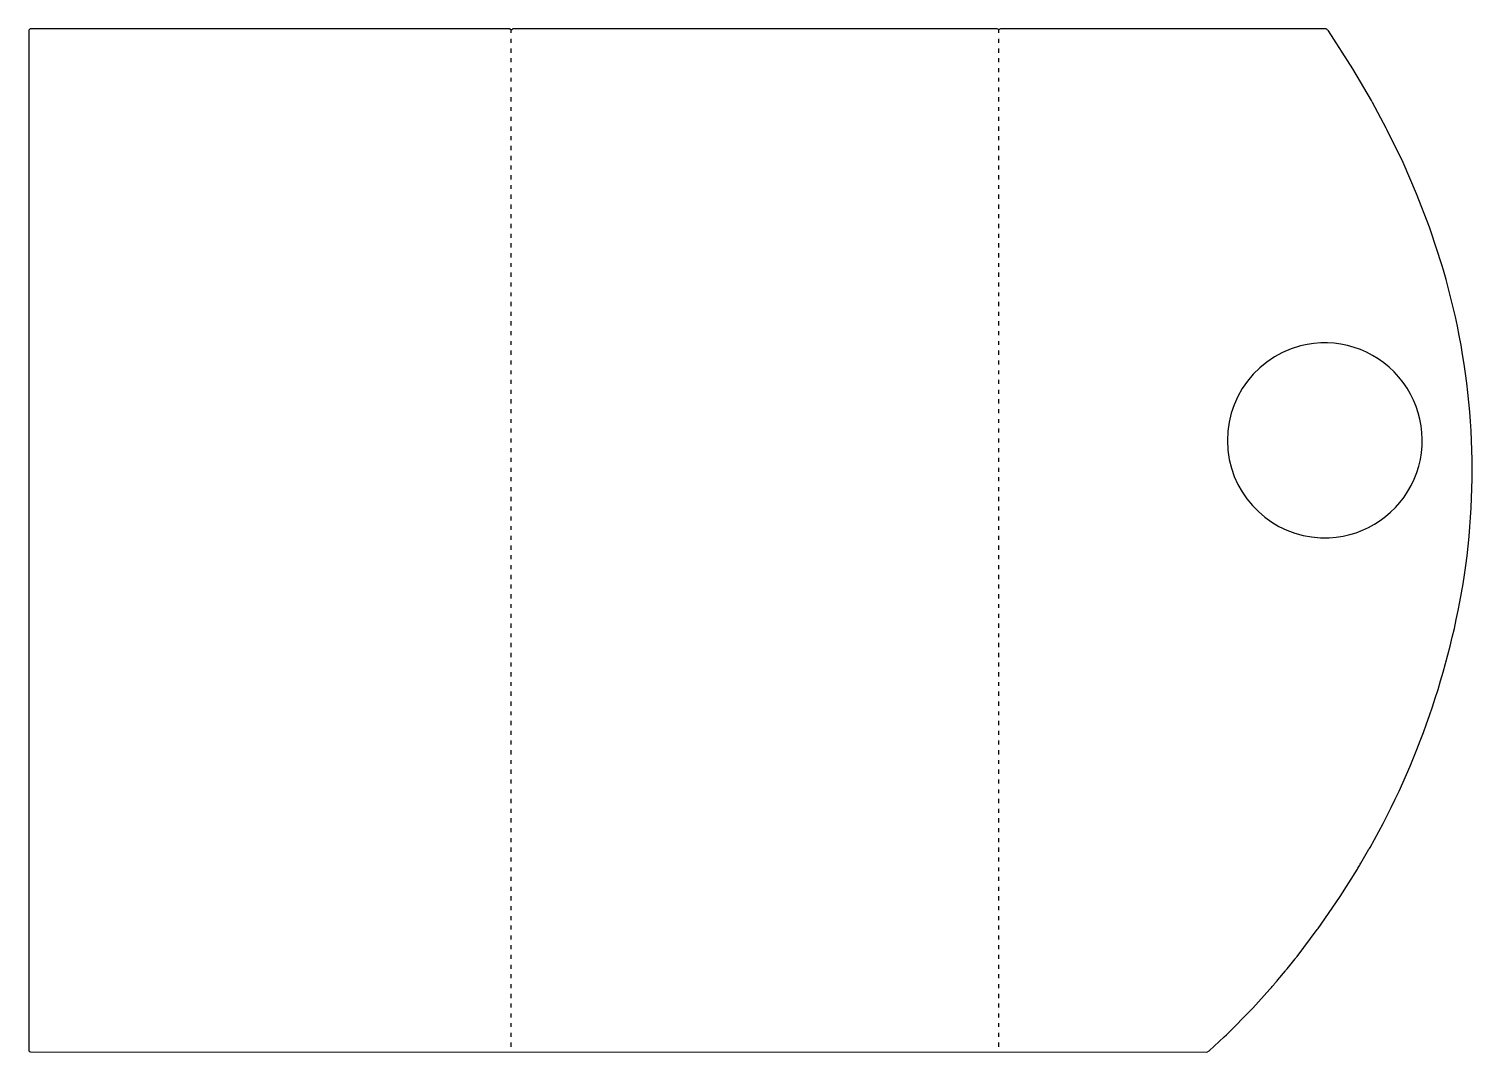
# Model space of a CAD drawing. Extents: x 403 to 3900, y 288 to 2769.
import ezdxf

# ---------------------------------------------------------------- set-up
doc = ezdxf.new("R2010")
doc.units = 0
doc.layers.get('0').update_dxf_attribs({"linetype": 'CONTINUOUS'})

msp = doc.modelspace()

# ---------------------------------------------------------------- linework, layer by layer
at = {"color": 7, "linetype": 'CONTINUOUS'}
for points in [[(3257, 288), (3262.9, 291.2), (3299, 325), (3305, 330), (3368, 394), (3369, 395), (3410, 441, 0.064905), (3417, 449), (3418, 450, 0.076982), (3423, 456, 0.064525), (3429, 463), (3447.8, 485.1, -0.098103), (3452, 490), (3471, 514, 0.184026), (3473, 517), (3475.8, 520.1), (3524.8, 585.1), (3527, 588), (3578.8, 663.1), (3580, 665), (3622.2, 731.9), (3623.2, 733.9, 0.065958), (3626.2, 738.9), (3628, 741, -0.129316), (3630.8, 746.1), (3650.2, 779.9, -0.06304), (3652.8, 784.1, 0.089979), (3881.6, 1445.1, 0.108233), (3830.4, 2184.1), (3826.6, 2196.9), (3800.2, 2278.1), (3796.7, 2287.9), (3765.7, 2368.9), (3732.7, 2444.9), (3693.8, 2524.9), (3692.2, 2528.1), (3658.8, 2590.8), (3656.2, 2595.1), (3611.2, 2672.1), (3552, 2764, 0.080555), (3546, 2769), (2757, 2769), (2755.9, 2768.2, -0.374448), (2749, 2769), (1576, 2769), (1573, 2767), (1571, 2767), (1568, 2769), (406, 2769), (403, 2766), (403, 291, 0.242625), (407, 288.5), (3257, 288)], [(3554, 1535, 1.106845), (3483.9, 2000.4, 0.396472), (3311.6, 1724.9, 0.369842), (3554, 1535)]]:
    msp.add_lwpolyline(points, format="xyb", dxfattribs=at)
for points in [[(1572, 2759), (1572, 2767)], [(2753, 2759), (2753, 2767)], [(1572, 2735), (1572, 2745)], [(2753, 2735), (2753, 2745)], [(1572, 2711), (1572, 2721)], [(1572, 2688), (1572, 2698)], [(2753, 2711), (2753, 2721)], [(2753, 2688), (2753, 2698)], [(1572, 2664), (1572, 2674)], [(2753, 2664), (2753, 2674)], [(1572, 2641), (1572, 2650)], [(1572, 2617), (1572, 2627)], [(2753, 2641), (2753, 2650)], [(2753, 2617), (2753, 2627)], [(1572, 2593), (1572, 2603)], [(2753, 2593), (2753, 2603)], [(1572, 2570), (1572, 2579)], [(1572, 2546), (1572, 2556)], [(2753, 2570), (2753, 2579)], [(2753, 2546), (2753, 2556)], [(1572, 2522), (1572, 2532)], [(2753, 2522), (2753, 2532)], [(1572, 2499), (1572, 2509)], [(1572, 2475), (1572, 2485)], [(2753, 2499), (2753, 2509)], [(2753, 2475), (2753, 2485)], [(1572, 2451), (1572, 2461)], [(2753, 2451), (2753, 2461)], [(1572, 2428), (1572, 2438)], [(1572, 2404), (1572, 2414)], [(2753, 2428), (2753, 2438)], [(2753, 2404), (2753, 2414)], [(1572, 2381), (1572, 2390)], [(2753, 2381), (2753, 2390)], [(1572, 2357), (1572, 2367)], [(2753, 2357), (2753, 2367)], [(1572, 2333), (1572, 2343)], [(1572, 2310), (1572, 2320)], [(2753, 2333), (2753, 2343)], [(2753, 2310), (2753, 2320)], [(1572, 2286), (1572, 2296)], [(2753, 2286), (2753, 2296)], [(1572, 2262), (1572, 2272)], [(1572, 2239), (1572, 2249)], [(2753, 2262), (2753, 2272)], [(2753, 2239), (2753, 2249)], [(1572, 2215), (1572, 2225)], [(2753, 2215), (2753, 2225)], [(1572, 2192), (1572, 2201)], [(1572, 2168), (1572, 2178)], [(2753, 2192), (2753, 2201)], [(2753, 2168), (2753, 2178)], [(1572, 2144), (1572, 2154)], [(2753, 2144), (2753, 2154)], [(1572, 2121), (1572, 2130)], [(1572, 2097), (1572, 2107)], [(2753, 2121), (2753, 2130)], [(2753, 2097), (2753, 2107)], [(1572, 2073), (1572, 2083)], [(2753, 2073), (2753, 2083)], [(1572, 2050), (1572, 2060)], [(1572, 2026), (1572, 2036)], [(2753, 2050), (2753, 2060)], [(2753, 2026), (2753, 2036)], [(1572, 2003), (1572, 2012)], [(2753, 2003), (2753, 2012)], [(1572, 1979), (1572, 1989)], [(1572, 1955), (1572, 1965)], [(2753, 1979), (2753, 1989)], [(2753, 1955), (2753, 1965)], [(1572, 1932), (1572, 1941)], [(2753, 1932), (2753, 1941)], [(1572, 1908), (1572, 1918)], [(1572, 1884), (1572, 1894)], [(2753, 1908), (2753, 1918)], [(2753, 1884), (2753, 1894)], [(1572, 1861), (1572, 1871)], [(2753, 1861), (2753, 1871)], [(1572, 1837), (1572, 1847)], [(1572, 1814), (1572, 1823)], [(2753, 1837), (2753, 1847)], [(2753, 1814), (2753, 1823)], [(1572, 1790), (1572, 1800)], [(2753, 1790), (2753, 1800)], [(1572, 1766), (1572, 1776)], [(1572, 1743), (1572, 1752)], [(2753, 1766), (2753, 1776)], [(2753, 1743), (2753, 1752)], [(1572, 1719), (1572, 1729)], [(2753, 1719), (2753, 1729)], [(1572, 1695), (1572, 1705)], [(1572, 1672), (1572, 1682)], [(2753, 1695), (2753, 1705)], [(2753, 1672), (2753, 1682)], [(1572, 1648), (1572, 1658)], [(2753, 1648), (2753, 1658)], [(1572, 1624), (1572, 1634)], [(1572, 1601), (1572, 1611)], [(2753, 1624), (2753, 1634)], [(2753, 1601), (2753, 1611)], [(1572, 1577), (1572, 1587)], [(2753, 1577), (2753, 1587)], [(1572, 1554), (1572, 1563)], [(1572, 1530), (1572, 1540)], [(2753, 1554), (2753, 1563)], [(2753, 1530), (2753, 1540)], [(1572, 1506), (1572, 1516)], [(2753, 1506), (2753, 1516)], [(1572, 1483), (1572, 1493)], [(1572, 1459), (1572, 1469)], [(2753, 1483), (2753, 1493)], [(2753, 1459), (2753, 1469)], [(1572, 1435), (1572, 1445)], [(2753, 1435), (2753, 1445)], [(1572, 1412), (1572, 1422)], [(2753, 1412), (2753, 1422)], [(1572, 1388), (1572, 1398)], [(1572, 1365), (1572, 1374)], [(2753, 1388), (2753, 1398)], [(2753, 1365), (2753, 1374)], [(1572, 1341), (1572, 1351)], [(2753, 1341), (2753, 1351)], [(1572, 1317), (1572, 1327)], [(1572, 1294), (1572, 1303)], [(2753, 1317), (2753, 1327)], [(2753, 1294), (2753, 1303)], [(1572, 1270), (1572, 1280)], [(2753, 1270), (2753, 1280)], [(1572, 1246), (1572, 1256)], [(1572, 1223), (1572, 1233)], [(2753, 1246), (2753, 1256)], [(2753, 1223), (2753, 1233)], [(1572, 1199), (1572, 1209)], [(2753, 1199), (2753, 1209)], [(1572, 1176), (1572, 1185)], [(1572, 1152), (1572, 1162)], [(2753, 1176), (2753, 1185)], [(2753, 1152), (2753, 1162)], [(1572, 1128), (1572, 1138)], [(2753, 1128), (2753, 1138)], [(1572, 1105), (1572, 1114)], [(1572, 1081), (1572, 1091)], [(2753, 1105), (2753, 1114)], [(2753, 1081), (2753, 1091)], [(1572, 1057), (1572, 1067)], [(2753, 1057), (2753, 1067)], [(1572, 1034), (1572, 1044)], [(1572, 1010), (1572, 1020)], [(2753, 1034), (2753, 1044)], [(2753, 1010), (2753, 1020)], [(1572, 987), (1572, 996)], [(2753, 987), (2753, 996)], [(1572, 963), (1572, 973)], [(1572, 939), (1572, 949)], [(2753, 963), (2753, 973)], [(2753, 939), (2753, 949)], [(1572, 916), (1572, 925)], [(2753, 916), (2753, 925)], [(1572, 892), (1572, 902)], [(1572, 868), (1572, 878)], [(2753, 892), (2753, 902)], [(2753, 868), (2753, 878)], [(1572, 845), (1572, 855)], [(2753, 845), (2753, 855)], [(1572, 821), (1572, 831)], [(1572, 797), (1572, 807)], [(2753, 821), (2753, 831)], [(2753, 797), (2753, 807)], [(1572, 774), (1572, 784)], [(2753, 774), (2753, 784)], [(1572, 750), (1572, 760)], [(1572, 727), (1572, 736)], [(2753, 750), (2753, 760)], [(2753, 727), (2753, 736)], [(1572, 703), (1572, 713)], [(2753, 703), (2753, 713)], [(1572, 679), (1572, 689)], [(1572, 656), (1572, 666)], [(2753, 679), (2753, 689)], [(2753, 656), (2753, 666)], [(1572, 632), (1572, 642)], [(2753, 632), (2753, 642)], [(1572, 608), (1572, 618)], [(1572, 585), (1572, 595)], [(2753, 608), (2753, 618)], [(2753, 585), (2753, 595)], [(1572, 561), (1572, 571)], [(2753, 561), (2753, 571)], [(1572, 538), (1572, 547)], [(2753, 538), (2753, 547)], [(1572, 514), (1572, 524)], [(1572, 490), (1572, 500)], [(2753, 514), (2753, 524)], [(2753, 490), (2753, 500)], [(1572, 467), (1572, 477)], [(2753, 467), (2753, 477)], [(1572, 443), (1572, 453)], [(1572, 419), (1572, 429)], [(2753, 443), (2753, 453)], [(2753, 419), (2753, 429)], [(1572, 396), (1572, 406)], [(2753, 396), (2753, 406)], [(1572, 372), (1572, 382)], [(1572, 349), (1572, 358)], [(2753, 372), (2753, 382)], [(2753, 349), (2753, 358)], [(1572, 325), (1572, 335)], [(2753, 325), (2753, 335)], [(1572, 301), (1572, 311)], [(2753, 301), (2753, 311)]]:
    msp.add_lwpolyline(points, dxfattribs=at)

doc.saveas('drawing.dxf')
